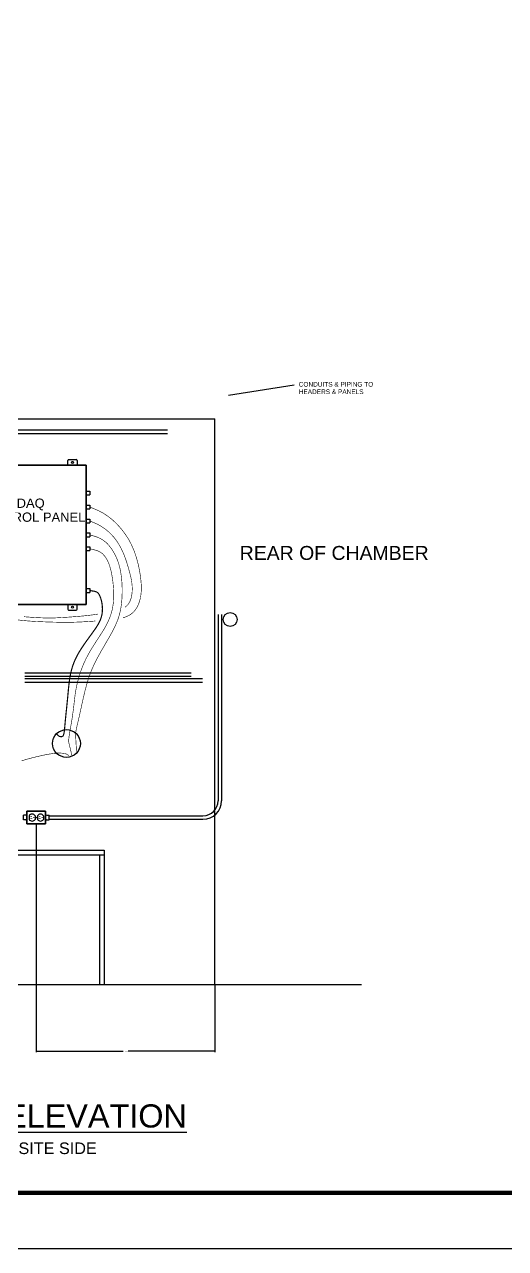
# Model space of a CAD drawing. Header units: inches. Extents: x -1574 to 492, y -294 to 234.
# Drawn here: x -710.5 to -606.8, y -293.8 to -29.8 of the extents above; entities that cross this region are included whole.
import ezdxf
from ezdxf.enums import TextEntityAlignment as Align

# ---------------------------------------------------------------- set-up
doc = ezdxf.new("R2010")
doc.units = ezdxf.units.IN
doc.header["$MEASUREMENT"] = 0
for name, color, linetype in [('CHAMBER EXTERIOR', 7, 'Continuous'), ('EXTERIOR DIMS', 7, 'Continuous'), ('EXTERIOR ELEC EQUIP', 190, 'Continuous'), ('EXTERIOR PLUMB EQUIP', 250, 'Continuous'), ('FORMAT', 7, 'Continuous')]:
    doc.layers.add(name, color=color, linetype=linetype)
doc.styles.get("Standard").update_dxf_attribs({"font": 'ARIAL.TTF'})
doc.dimstyles.get("Standard").update_dxf_attribs({"dimtxt": 0.18, "dimasz": 0.18, "dimexe": 0.18, "dimexo": 0.0625, "dimgap": 0.09, "dimtad": 0, "dimtih": 1, "dimtoh": 1, "dimdec": 4, "dimzin": 0, "dimdsep": 46, "dimtxsty": 'Standard', "dimcen": 0.09, "dimadec": 0, "dimazin": 0, "dimtfac": 1, "dimtdec": 4, "dimtofl": 0, "dimtmove": 0, "dimatfit": 3, "dimfxl": 0, "dimtolj": 1, "dimtzin": 0, "dimarcsym": 0})

# ---------------------------------------------------------------- blocks, each defined once
blk = doc.blocks.new('DAQ CP')
for p, q in [((2, 30), (2, 31.06)), ((2.19, 31.25), (3.81, 31.25)), ((4, 31.06), (4, 30)), ((20, 30), (20, 31.06)), ((20.19, 31.25), (21.81, 31.25)), ((22, 31.06), (22, 30)), ((24, 24.4), (24.74, 24.4)), ((24.74, 24.4), (24.74, 23.6)), ((24, 23.6), (24.74, 23.6)), ((24, 21.4), (24.74, 21.4)), ((24.74, 21.4), (24.74, 20.6)), ((24, 20.6), (24.74, 20.6)), ((24, 18.4), (24.74, 18.4)), ((24, 17.6), (24.74, 17.6)), ((24.74, 18.4), (24.74, 17.6)), ((24, 15.4), (24.74, 15.4)), ((24, 14.6), (24.74, 14.6)), ((24.74, 15.4), (24.74, 14.6)), ((0, 11.4), (-0.74, 11.4)), ((-0.74, 11.4), (-0.74, 10.6)), ((0, 10.6), (-0.74, 10.6)), ((24, 12.4), (24.74, 12.4)), ((24, 11.6), (24.74, 11.6)), ((24.74, 12.4), (24.74, 11.6)), ((0, 8.4), (-0.74, 8.4)), ((-0.74, 8.4), (-0.74, 7.6)), ((0, 7.6), (-0.74, 7.6)), ((24, 3.4), (24.74, 3.4)), ((24.74, 3.4), (24.74, 2.6)), ((2, 0), (2, -1.06)), ((4, -1.06), (4, 0)), ((20, 0), (20, -1.06)), ((22, -1.06), (22, 0)), ((24, 2.6), (24.74, 2.6)), ((2.19, -1.25), (3.81, -1.25)), ((20.19, -1.25), (21.81, -1.25))]:
    blk.add_line(p, q)
for points in [[(24, 30), (0, 30), (0, 0), (24, 0)], [(0, 30), (24, 30), (24, 0), (0, 0)]]:
    blk.add_lwpolyline(points, close=True)
for centre in [(3, 30.63), (21, 30.63), (3, -0.62), (21, -0.62)]:
    blk.add_circle(centre, 0.219)
for centre, start, end in [((2.19, 31.06), 90, 180), ((3.81, 31.06), 0, 90), ((20.19, 31.06), 90, 180), ((21.81, 31.06), 0, 90), ((2.19, -1.06), 180, 270), ((3.81, -1.06), 270, 0), ((20.19, -1.06), 180, 270), ((21.81, -1.06), 270, 0)]:
    blk.add_arc(centre, 0.19, start, end)
blk = doc.blocks.new('Fs1box')
at = {"linetype": 'Continuous'}
for p, q in [((0.25, 0.5), (0.78, 0.5)), ((0.78, -0.5), (0.78, 0.5)), ((0.25, -0.5), (0.78, -0.5))]:
    blk.add_line(p, q, dxfattribs=at)
blk.add_lwpolyline([(-4, -1.38), (-4, 1.38), (0, 1.38), (0, -1.38)], close=True, dxfattribs=at)
for centre, start, end in [((0.25, 0.75), 180, 270), ((0.25, -0.75), 90, 180)]:
    blk.add_arc(centre, 0.25, start, end, dxfattribs=at)
blk = doc.blocks.new('FORMAT-D')
at = {"layer": 'FORMAT'}
blk.add_lwpolyline([(0, 0), (34, 0), (34, 22), (0, 22)], close=True, dxfattribs=at)
at = {"layer": 'FORMAT', "const_width": 0.04}
blk.add_lwpolyline([(33.5, 0.5), (0.5, 0.5), (0.5, 21.5), (33.5, 21.5)], close=True, dxfattribs=at)
blk = doc.blocks.new('*D99')
at = {"layer": 'Defpoints', "color": 0, "transparency": 16777216}
for p in [(-707.97, -202.25), (-669.46, -236.9), (-669.46, -251.28)]:
    blk.add_point(p, dxfattribs=at)
at = {"layer": 'EXTERIOR DIMS', "color": 0, "lineweight": -2, "transparency": 16777216}
for p, q in [((-707.97, -202.32), (-707.97, -251.46)), ((-669.46, -236.96), (-669.46, -251.46)), ((-707.79, -251.28), (-689.25, -251.28)), ((-669.64, -251.28), (-688.18, -251.28))]:
    blk.add_line(p, q, dxfattribs=at)
at = {"layer": 'EXTERIOR DIMS', "color": 0, "transparency": 16777216}
for points in [[(-707.79, -251.25), (-707.79, -251.31), (-707.97, -251.28)], [(-669.64, -251.25), (-669.64, -251.31), (-669.46, -251.28)]]:
    blk.add_solid(points, dxfattribs=at)
at = {"layer": 'EXTERIOR DIMS', "color": 0, "transparency": 16777216, "insert": (-688.71, -251.28), "char_height": 0.18, "attachment_point": 5}
blk.add_mtext('\\A1;38.5140', dxfattribs=at)

msp = doc.modelspace()

# ---------------------------------------------------------------- linework, layer by layer
at = {"layer": 'CHAMBER EXTERIOR'}
for p, q in [((-797.45758, -114.90018), (-669.45758, -114.90018)), ((-669.45758, -236.90018), (-669.45758, -114.90018)), ((-802.76933, -236.90018), (-637.86302, -236.90018))]:
    msp.add_line(p, q, dxfattribs=at)
msp.add_circle((-701.45758, -184.90018), 3, dxfattribs=at)
at = {"layer": 'EXTERIOR DIMS'}
for p, q in [((-771.34953, -207.90018), (-693.34953, -207.90018)), ((-693.34953, -207.90018), (-693.34953, -236.90018)), ((-771.34953, -208.90018), (-693.34953, -208.90018)), ((-694.34953, -208.90018), (-694.34953, -236.90018))]:
    msp.add_line(p, q, dxfattribs=at)
at = {"layer": 'EXTERIOR ELEC EQUIP'}
for p, q in [((-724.78499, -117.28087), (-679.66753, -117.28087)), ((-724.78499, -118.03087), (-679.66753, -118.03087)), ((-668.76663, -157.0677), (-668.76663, -197.25332)), ((-668.01663, -157.0677), (-668.01663, -197.25332)), ((-709.51802, -200.50733), (-709.51802, -201.25774)), ((-708.21921, -200.50733), (-708.21921, -201.25774)), ((-707.71617, -200.50733), (-707.71617, -201.25774)), ((-706.41736, -200.50733), (-706.41736, -201.25774)), ((-705.1887, -200.50332), (-672.01663, -200.50332)), ((-705.1887, -201.25332), (-672.01663, -201.25332))]:
    msp.add_line(p, q, dxfattribs=at)
for points, const_width in [([(-696.44128, -133.897), (-695.3981, -134.31871), (-694.44091, -134.73633), (-693.56354, -135.20451), (-692.75984, -135.71541), (-692.02367, -136.26119), (-691.34887, -136.83402), (-690.7293, -137.42605), (-690.1588, -138.02944), (-689.63189, -138.63791), (-689.14578, -139.25138), (-688.69833, -139.87131), (-688.2874, -140.49918), (-687.91088, -141.13644), (-687.56662, -141.78458), (-687.25249, -142.44506), (-686.96637, -143.11935), (-686.70633, -143.80787), (-686.47128, -144.50682), (-686.26034, -145.21135), (-686.07262, -145.91661), (-685.90724, -146.61776), (-685.76333, -147.30995), (-685.64, -147.98833), (-685.53637, -148.64805), (-685.45182, -149.28519), (-685.38682, -149.89957), (-685.34211, -150.4919), (-685.31842, -151.06294), (-685.31648, -151.6134), (-685.33704, -152.14403), (-685.38082, -152.65557), (-685.44856, -153.14873), (-685.54075, -153.62391), (-685.65691, -154.07998), (-685.79629, -154.51548), (-685.95816, -154.92895), (-686.14178, -155.31891), (-686.34643, -155.6839), (-686.57136, -156.02244), (-686.81585, -156.33306), (-687.0801, -156.61492), (-687.36817, -156.8696), (-687.68505, -157.0993), (-688.03574, -157.30623), (-688.42524, -157.49259), (-688.85854, -157.66059), (-689.26129, -157.78743)], 0.125), ([(-696.44128, -151.897), (-695.93111, -151.9885), (-695.51877, -152.04523), (-695.19083, -152.12845), (-694.9339, -152.23697), (-694.73455, -152.36959), (-694.57939, -152.52509), (-694.455, -152.70227), (-694.34797, -152.89992), (-694.24732, -153.11692), (-694.15174, -153.35252), (-694.06233, -153.60602), (-693.98022, -153.87675), (-693.90651, -154.16403), (-693.84231, -154.46718), (-693.78874, -154.78552), (-693.74691, -155.11837), (-693.71822, -155.46492), (-693.70522, -155.82382), (-693.71076, -156.19359), (-693.73768, -156.57275), (-693.78882, -156.95981), (-693.86702, -157.35329), (-693.97513, -157.75172), (-694.11598, -158.1536), (-694.29144, -158.55797), (-694.49939, -158.96592), (-694.73676, -159.37906), (-695.00045, -159.79899), (-695.28737, -160.22732), (-695.59443, -160.66566), (-695.91854, -161.1156), (-696.25662, -161.57876), (-696.60535, -162.0561), (-696.9605, -162.54604), (-697.31763, -163.04636), (-697.67229, -163.55482), (-698.02003, -164.06921), (-698.3564, -164.58731), (-698.67695, -165.10689), (-698.97723, -165.62573), (-699.25369, -166.14232), (-699.5063, -166.65805), (-699.73592, -167.17502), (-699.94342, -167.69532), (-700.12967, -168.22105), (-700.29553, -168.75432), (-700.44186, -169.29722), (-700.56953, -169.85186), (-700.67972, -170.41995), (-700.77483, -171.00176), (-700.85758, -171.59715), (-700.9307, -172.206), (-700.99689, -172.82819), (-701.05889, -173.4636), (-701.1194, -174.11209), (-701.18114, -174.77356), (-701.24616, -175.44665), (-701.31378, -176.12518), (-701.38263, -176.80173), (-701.45136, -177.4689), (-701.5186, -178.11927), (-701.58301, -178.74543), (-701.64321, -179.33998), (-701.69785, -179.8955), (-701.74604, -180.406), (-701.7888, -180.87118), (-701.8276, -181.29214), (-701.86393, -181.67), (-701.89927, -182.00587), (-701.93511, -182.30086), (-701.97292, -182.55608), (-702.0142, -182.77264), (-702.06036, -182.95201), (-702.11265, -183.09704), (-702.17222, -183.21095), (-702.24026, -183.29695), (-702.31793, -183.35825), (-702.40642, -183.39806), (-702.5069, -183.41959), (-702.62054, -183.42606), (-702.74808, -183.41827), (-702.88853, -183.38752), (-703.04047, -183.32268), (-703.20249, -183.21264), (-703.37316, -183.04628), (-703.55105, -182.81249), (-703.57382, -182.77378)], 0.25), ([(-695.21986, -158.48687), (-696.78573, -158.59625), (-698.16784, -158.67548), (-699.40238, -158.72808), (-700.52554, -158.75754), (-701.57352, -158.76738), (-702.58251, -158.76109), (-703.58869, -158.74219), (-704.62825, -158.71417), (-705.7272, -158.67943), (-706.87075, -158.63585), (-708.03394, -158.58022), (-709.1918, -158.5093), (-710.31936, -158.41989), (-711.39165, -158.30874), (-712.38371, -158.17263), (-713.27056, -158.00835)], 0.125), ([(-701.01259, -187.66345), (-701.04809, -187.51204), (-701.1329, -187.38543), (-701.25974, -187.28107), (-701.4213, -187.1964), (-701.61031, -187.12886), (-701.81946, -187.0759), (-702.04147, -187.03495), (-702.26904, -187.00346), (-702.49713, -186.97947), (-702.7296, -186.96338), (-702.97257, -186.95622), (-703.23216, -186.95897), (-703.51449, -186.97266), (-703.82567, -186.99828), (-704.17182, -187.03685), (-704.55905, -187.08936), (-704.9918, -187.15664), (-705.46787, -187.23873), (-705.98337, -187.33549), (-706.5344, -187.44678), (-707.11709, -187.57244), (-707.72756, -187.71235), (-708.36191, -187.86634), (-709.01626, -188.03429), (-709.688, -188.21609), (-710.37959, -188.41184), (-711.09479, -188.62168)], 0.125), ([(-708.88816, -200.61842), (-709.21696, -200.61842)], 0.12), ([(-707.08631, -200.61842), (-707.41511, -200.61842)], 0.12), ([(-708.85414, -201.10547), (-709.26231, -201.10547)], 0.12), ([(-707.05229, -201.10547), (-707.46046, -201.10547)], 0.12)]:
    msp.add_lwpolyline(points, dxfattribs=dict(at, const_width=const_width))
at = {"layer": 'EXTERIOR ELEC EQUIP', "color": 60, "const_width": 0.125}
for points in [[(-688.82744, -155.49638), (-688.54015, -155.27742), (-688.24385, -154.98094), (-687.99193, -154.63996), (-687.78338, -154.25957), (-687.61519, -153.84673), (-687.48433, -153.40839), (-687.38781, -152.95151), (-687.3226, -152.48303), (-687.28568, -152.00992), (-687.27405, -151.53913), (-687.28522, -151.07502), (-687.31889, -150.61161), (-687.37529, -150.14031), (-687.45465, -149.65256), (-687.5572, -149.13977), (-687.68318, -148.59338), (-687.83282, -148.00479), (-688.00635, -147.36544), (-688.20469, -146.67026), (-688.43156, -145.92826), (-688.69137, -145.15195), (-688.98852, -144.35385), (-689.32741, -143.54648), (-689.71247, -142.74235), (-690.14808, -141.95399), (-690.63866, -141.19391), (-691.18739, -140.47331), (-691.79252, -139.79812), (-692.45109, -139.17298), (-693.1601, -138.60249), (-693.9166, -138.09127), (-694.71762, -137.64396), (-695.56016, -137.26516), (-696.44128, -136.897)], [(-710.63074, -157.55354), (-710.07567, -157.59925), (-709.49496, -157.64306), (-708.89619, -157.68423), (-708.28841, -157.72202), (-707.68069, -157.75567), (-707.08209, -157.7844), (-706.50168, -157.80747), (-705.9485, -157.82411), (-705.43162, -157.83356), (-704.95828, -157.83543), (-704.52843, -157.83075), (-704.1402, -157.82092), (-703.7917, -157.80733), (-703.48106, -157.79138), (-703.20642, -157.77447), (-702.96589, -157.75799), (-702.75761, -157.74334), (-702.57952, -157.73162), (-702.42892, -157.72271), (-702.30292, -157.7162), (-702.19865, -157.71168), (-702.11321, -157.70875), (-702.04374, -157.70698), (-701.98735, -157.70596), (-701.94115, -157.70529), (-701.9026, -157.70462), (-701.87043, -157.70389), (-701.84371, -157.70311), (-701.8215, -157.70228), (-701.80289, -157.70141), (-701.78692, -157.70051), (-701.77268, -157.69959), (-701.75922, -157.69864), (-701.74577, -157.69769), (-701.7322, -157.69672), (-701.71852, -157.69575), (-701.70476, -157.69477), (-701.69092, -157.69379), (-701.67704, -157.6928), (-701.66312, -157.69181), (-701.64919, -157.69082), (-701.63527, -157.68983), (-701.62135, -157.68883), (-701.60744, -157.68784), (-701.59354, -157.68685), (-701.57965, -157.68586), (-701.56576, -157.68487), (-701.55189, -157.68388), (-701.53802, -157.68289), (-701.52415, -157.6819), (-701.5103, -157.6809), (-701.49645, -157.67991), (-701.48261, -157.67892), (-701.46878, -157.67793), (-701.45495, -157.67694), (-701.44114, -157.67595), (-701.42733, -157.67496), (-701.41353, -157.67397), (-701.39973, -157.67298), (-701.38595, -157.67199), (-701.37217, -157.671), (-701.3584, -157.67001), (-701.34464, -157.66902), (-701.33089, -157.66803), (-701.31714, -157.66705), (-701.3034, -157.66606), (-701.28967, -157.66507), (-701.27595, -157.66408), (-701.26224, -157.66309), (-701.24853, -157.6621), (-701.23484, -157.66111), (-701.22115, -157.66012), (-701.20747, -157.65914), (-701.19379, -157.65815), (-701.18013, -157.65716), (-701.16647, -157.65617), (-701.15282, -157.65518), (-701.13918, -157.65419), (-701.12555, -157.65321), (-701.11192, -157.65222), (-701.09831, -157.65123), (-701.0847, -157.65024), (-701.0711, -157.64926), (-701.05751, -157.64827), (-701.04393, -157.64728), (-701.03035, -157.64629), (-701.01679, -157.6453), (-701.00323, -157.64432), (-700.98968, -157.64333), (-700.97614, -157.64234), (-700.96261, -157.64136), (-700.94909, -157.64037), (-700.93557, -157.63938), (-700.92206, -157.63839), (-700.90857, -157.63741), (-700.89508, -157.63642), (-700.8816, -157.63543), (-700.86812, -157.63445), (-700.85466, -157.63346), (-700.8412, -157.63247), (-700.82776, -157.63149), (-700.81432, -157.6305), (-700.80089, -157.62951), (-700.78747, -157.62853), (-700.77406, -157.62754), (-700.76066, -157.62655), (-700.74726, -157.62557), (-700.73388, -157.62458), (-700.7205, -157.62359), (-700.70713, -157.62261), (-700.69377, -157.62162), (-700.68042, -157.62063), (-700.66708, -157.61965), (-700.65375, -157.61866), (-700.64043, -157.61767), (-700.62711, -157.61669), (-700.61381, -157.6157), (-700.60051, -157.61472), (-700.58722, -157.61373), (-700.57394, -157.61274), (-700.56067, -157.61176), (-700.54741, -157.61077), (-700.53416, -157.60978), (-700.52092, -157.6088), (-700.50769, -157.60781), (-700.49446, -157.60682), (-700.48125, -157.60584), (-700.46804, -157.60485), (-700.45485, -157.60386), (-700.44166, -157.60288), (-700.42848, -157.60189), (-700.41531, -157.60091), (-700.40215, -157.59992), (-700.389, -157.59893), (-700.37586, -157.59795), (-700.36273, -157.59696), (-700.34961, -157.59597), (-700.3365, -157.59499), (-700.32339, -157.594), (-700.3103, -157.59301), (-700.29722, -157.59203), (-700.28414, -157.59104), (-700.27108, -157.59005), (-700.25802, -157.58907), (-700.24497, -157.58808), (-700.23194, -157.58709), (-700.21891, -157.5861), (-700.20589, -157.58512), (-700.19288, -157.58413), (-700.17988, -157.58314), (-700.16689, -157.58216), (-700.15391, -157.58117), (-700.14094, -157.58018), (-700.12798, -157.57919), (-700.11503, -157.57821), (-700.10209, -157.57722), (-700.08916, -157.57623), (-700.07624, -157.57524), (-700.06333, -157.57426), (-700.05043, -157.57327), (-700.03754, -157.57228), (-700.02465, -157.57129), (-700.01178, -157.57031), (-699.99892, -157.56932), (-699.98607, -157.56833), (-699.97323, -157.56734), (-699.96039, -157.56635), (-699.94757, -157.56537), (-699.93476, -157.56438), (-699.92196, -157.56339), (-699.90916, -157.5624), (-699.89638, -157.56141), (-699.88361, -157.56042), (-699.87085, -157.55943), (-699.85809, -157.55844), (-699.84535, -157.55746), (-699.83262, -157.55647), (-699.8199, -157.55548), (-699.80719, -157.55449), (-699.79448, -157.5535), (-699.78179, -157.55251), (-699.76911, -157.55152), (-699.75644, -157.55053), (-699.74378, -157.54954), (-699.73113, -157.54855), (-699.71849, -157.54756), (-699.70586, -157.54657), (-699.69324, -157.54558), (-699.68063, -157.54459), (-699.66803, -157.5436), (-699.65545, -157.54261), (-699.64287, -157.54162), (-699.6303, -157.54063), (-699.61774, -157.53964), (-699.6052, -157.53864), (-699.59266, -157.53765), (-699.58014, -157.53666), (-699.56762, -157.53567), (-699.55512, -157.53468), (-699.54262, -157.53369), (-699.53014, -157.53269), (-699.51767, -157.5317), (-699.50521, -157.53071), (-699.49275, -157.52972), (-699.48031, -157.52872), (-699.46788, -157.52773), (-699.45547, -157.52674), (-699.44306, -157.52575), (-699.43066, -157.52475), (-699.41827, -157.52376), (-699.4059, -157.52277), (-699.39353, -157.52177), (-699.38118, -157.52078), (-699.36883, -157.51978), (-699.3565, -157.51879), (-699.34418, -157.5178), (-699.33187, -157.5168), (-699.31957, -157.51581), (-699.30728, -157.51481), (-699.295, -157.51382), (-699.28273, -157.51282), (-699.27048, -157.51183), (-699.25823, -157.51083), (-699.246, -157.50984), (-699.23378, -157.50884), (-699.22156, -157.50784), (-699.20936, -157.50685), (-699.19717, -157.50585), (-699.185, -157.50485), (-699.17283, -157.50386), (-699.16067, -157.50286), (-699.14853, -157.50186), (-699.13639, -157.50087), (-699.12427, -157.49987), (-699.11216, -157.49887), (-699.10006, -157.49787), (-699.08797, -157.49687), (-699.0759, -157.49588), (-699.06383, -157.49488), (-699.05177, -157.49388), (-699.03973, -157.49288), (-699.0277, -157.49188), (-699.01568, -157.49088), (-699.00367, -157.48988), (-698.99167, -157.48888), (-698.97969, -157.48788), (-698.96771, -157.48688), (-698.95575, -157.48588), (-698.9438, -157.48488), (-698.93186, -157.48388), (-698.91993, -157.48288), (-698.90801, -157.48188), (-698.89611, -157.48087), (-698.88421, -157.47987), (-698.87233, -157.47887), (-698.86046, -157.47787), (-698.8486, -157.47687), (-698.83676, -157.47586), (-698.82492, -157.47486), (-698.8131, -157.47386), (-698.80129, -157.47285), (-698.78949, -157.47185), (-698.7777, -157.47084), (-698.76592, -157.46984), (-698.75416, -157.46884), (-698.74241, -157.46783), (-698.73067, -157.46683), (-698.71894, -157.46582), (-698.70722, -157.46481), (-698.69552, -157.46381), (-698.68382, -157.4628), (-698.67214, -157.4618), (-698.66047, -157.46079), (-698.64882, -157.45978), (-698.63717, -157.45878), (-698.62554, -157.45777), (-698.61392, -157.45676), (-698.60231, -157.45575), (-698.59071, -157.45474), (-698.57913, -157.45374), (-698.56756, -157.45273), (-698.556, -157.45172), (-698.54445, -157.45071), (-698.53291, -157.4497), (-698.52139, -157.44869), (-698.50988, -157.44768), (-698.49838, -157.44667), (-698.48689, -157.44566), (-698.47542, -157.44465), (-698.46396, -157.44363), (-698.45251, -157.44262), (-698.44107, -157.44161), (-698.42964, -157.4406), (-698.41823, -157.43958), (-698.40683, -157.43857), (-698.39545, -157.43756), (-698.38407, -157.43654), (-698.37271, -157.43553), (-698.36136, -157.43452), (-698.35002, -157.4335), (-698.33869, -157.43249), (-698.32738, -157.43147), (-698.31608, -157.43046), (-698.3048, -157.42944), (-698.29352, -157.42842), (-698.28226, -157.42741), (-698.27101, -157.42639), (-698.25977, -157.42537), (-698.24855, -157.42436), (-698.23734, -157.42334), (-698.22614, -157.42232), (-698.21495, -157.4213), (-698.20378, -157.42028), (-698.19262, -157.41926), (-698.18147, -157.41824), (-698.17034, -157.41722), (-698.15922, -157.4162), (-698.14811, -157.41518), (-698.13701, -157.41416), (-698.12593, -157.41314), (-698.11486, -157.41212), (-698.1038, -157.4111), (-698.09276, -157.41008), (-698.08173, -157.40905), (-698.07071, -157.40803), (-698.0597, -157.40701), (-698.04871, -157.40598), (-698.03773, -157.40496), (-698.02676, -157.40394), (-698.01581, -157.40291), (-698.00487, -157.40189), (-697.99394, -157.40086), (-697.98303, -157.39983), (-697.97212, -157.39881), (-697.96124, -157.39778), (-697.95036, -157.39675), (-697.9395, -157.39573), (-697.92865, -157.3947), (-697.91781, -157.39367), (-697.90699, -157.39264), (-697.89618, -157.39162), (-697.88538, -157.39059), (-697.8746, -157.38956), (-697.86383, -157.38853), (-697.85307, -157.3875), (-697.84233, -157.38647), (-697.8316, -157.38544), (-697.82088, -157.3844), (-697.81018, -157.38337), (-697.79949, -157.38234), (-697.78881, -157.38131), (-697.77815, -157.38028), (-697.7675, -157.37924), (-697.75686, -157.37821), (-697.74624, -157.37718), (-697.73563, -157.37614), (-697.72503, -157.37511), (-697.71444, -157.37407), (-697.70387, -157.37304), (-697.69332, -157.372), (-697.68277, -157.37096), (-697.67224, -157.36993), (-697.66173, -157.36889), (-697.65122, -157.36785), (-697.64073, -157.36682), (-697.63026, -157.36578), (-697.61979, -157.36474), (-697.60934, -157.3637), (-697.59891, -157.36266), (-697.58849, -157.36162), (-697.57808, -157.36058), (-697.56768, -157.35954), (-697.5573, -157.3585), (-697.54693, -157.35746), (-697.53658, -157.35642), (-697.52624, -157.35538), (-697.51591, -157.35433), (-697.5056, -157.35329), (-697.4953, -157.35225), (-697.48501, -157.35121), (-697.47474, -157.35016), (-697.46448, -157.34912), (-697.45424, -157.34807), (-697.444, -157.34703), (-697.43379, -157.34598), (-697.42358, -157.34494), (-697.41339, -157.34389), (-697.40321, -157.34284), (-697.39305, -157.3418), (-697.3829, -157.34075), (-697.37276, -157.3397), (-697.36264, -157.33865), (-697.35253, -157.33761), (-697.34243, -157.33656), (-697.33235, -157.33551), (-697.32228, -157.33446), (-697.31222, -157.33341), (-697.30218, -157.33236), (-697.29215, -157.33131), (-697.28213, -157.33026), (-697.27213, -157.32921), (-697.26214, -157.32816), (-697.25217, -157.3271), (-697.24221, -157.32605), (-697.23226, -157.325), (-697.22232, -157.32395), (-697.2124, -157.32289), (-697.20249, -157.32184), (-697.19259, -157.32079), (-697.18271, -157.31973), (-697.17284, -157.31868), (-697.16299, -157.31762), (-697.15314, -157.31657), (-697.14332, -157.31551), (-697.1335, -157.31446), (-697.1237, -157.3134), (-697.11391, -157.31235), (-697.10413, -157.31129), (-697.09437, -157.31023), (-697.08462, -157.30918), (-697.07488, -157.30812), (-697.06516, -157.30706), (-697.05545, -157.306), (-697.04575, -157.30495), (-697.03607, -157.30389), (-697.0264, -157.30283), (-697.01674, -157.30177), (-697.0071, -157.30071), (-696.99746, -157.29965), (-696.98785, -157.29859), (-696.97824, -157.29753), (-696.96865, -157.29647), (-696.95907, -157.29541), (-696.9495, -157.29435), (-696.93995, -157.29329), (-696.93041, -157.29223), (-696.92088, -157.29117), (-696.91137, -157.29011), (-696.90187, -157.28904), (-696.89238, -157.28798), (-696.88291, -157.28692), (-696.87344, -157.28586), (-696.864, -157.28479), (-696.85456, -157.28373), (-696.84514, -157.28267), (-696.83573, -157.28161), (-696.82633, -157.28054), (-696.81694, -157.27948), (-696.80757, -157.27841), (-696.79821, -157.27735), (-696.78887, -157.27629), (-696.77953, -157.27522), (-696.77021, -157.27416), (-696.76091, -157.27309), (-696.75161, -157.27203), (-696.74233, -157.27096), (-696.73306, -157.2699), (-696.7238, -157.26883), (-696.71456, -157.26776), (-696.70533, -157.2667), (-696.69611, -157.26563), (-696.6869, -157.26457), (-696.67771, -157.2635), (-696.66853, -157.26243), (-696.65936, -157.26137), (-696.6502, -157.2603), (-696.64106, -157.25923), (-696.63193, -157.25816), (-696.62281, -157.2571), (-696.61371, -157.25603), (-696.60461, -157.25496), (-696.59553, -157.25389), (-696.58646, -157.25283), (-696.57741, -157.25176), (-696.56836, -157.25069), (-696.55933, -157.24962), (-696.55031, -157.24855), (-696.54131, -157.24749), (-696.53231, -157.24642), (-696.52333, -157.24535), (-696.51436, -157.24428), (-696.5054, -157.24321), (-696.49646, -157.24214), (-696.48753, -157.24107), (-696.47861, -157.24001), (-696.4697, -157.23894), (-696.4608, -157.23787), (-696.45192, -157.2368), (-696.44305, -157.23573), (-696.43419, -157.23466), (-696.42534, -157.23359), (-696.41651, -157.23252), (-696.40768, -157.23145), (-696.39887, -157.23038), (-696.39007, -157.22931), (-696.38129, -157.22824), (-696.37251, -157.22717), (-696.36375, -157.22611), (-696.355, -157.22504), (-696.34626, -157.22397), (-696.33753, -157.2229), (-696.32882, -157.22183), (-696.32012, -157.22076), (-696.31142, -157.21969), (-696.30275, -157.21862), (-696.29408, -157.21755), (-696.28542, -157.21648), (-696.27678, -157.21541), (-696.26815, -157.21434), (-696.25953, -157.21327), (-696.25092, -157.2122), (-696.24233, -157.21113), (-696.23374, -157.21006), (-696.22517, -157.20899), (-696.21661, -157.20792), (-696.20806, -157.20685), (-696.19952, -157.20578), (-696.191, -157.20471), (-696.18248, -157.20364), (-696.17398, -157.20258), (-696.16549, -157.20151), (-696.15701, -157.20044), (-696.14854, -157.19937), (-696.14009, -157.1983), (-696.13164, -157.19723), (-696.12321, -157.19616), (-696.11479, -157.19509), (-696.10638, -157.19402), (-696.09798, -157.19295), (-696.08959, -157.19189), (-696.08122, -157.19082), (-696.07285, -157.18975), (-696.0645, -157.18868), (-696.05616, -157.18761), (-696.04783, -157.18654), (-696.03951, -157.18548), (-696.03121, -157.18441), (-696.02291, -157.18334), (-696.01463, -157.18227), (-696.00635, -157.18121), (-695.99809, -157.18014), (-695.98984, -157.17907), (-695.9816, -157.178), (-695.97338, -157.17694), (-695.96516, -157.17587), (-695.95695, -157.1748), (-695.94876, -157.17374), (-695.94058, -157.17267), (-695.93241, -157.1716), (-695.92424, -157.17054), (-695.9161, -157.16947), (-695.90796, -157.16841), (-695.89983, -157.16734), (-695.89171, -157.16628), (-695.88361, -157.16521), (-695.87552, -157.16414), (-695.86743, -157.16308), (-695.85936, -157.16201), (-695.8513, -157.16095), (-695.84325, -157.15989), (-695.83521, -157.15882), (-695.82718, -157.15776), (-695.81917, -157.15669), (-695.81116, -157.15563), (-695.80316, -157.15457), (-695.79518, -157.1535), (-695.7872, -157.15244), (-695.77924, -157.15138), (-695.77128, -157.15031), (-695.76333, -157.14925), (-695.7554, -157.14819), (-695.74747, -157.14712), (-695.73955, -157.14606), (-695.73163, -157.145), (-695.72372, -157.14393), (-695.71582, -157.14287), (-695.70792, -157.1418), (-695.70002, -157.14074), (-695.69213, -157.13967), (-695.68424, -157.1386), (-695.67635, -157.13753), (-695.66847, -157.13646), (-695.66058, -157.13539), (-695.65269, -157.13432), (-695.6448, -157.13324), (-695.6369, -157.13217), (-695.629, -157.13109), (-695.6211, -157.13001), (-695.61319, -157.12892), (-695.60527, -157.12784), (-695.59735, -157.12675), (-695.58942, -157.12566), (-695.58147, -157.12457), (-695.57352, -157.12348), (-695.56556, -157.12238), (-695.55759, -157.12128), (-695.5496, -157.12017), (-695.5416, -157.11907), (-695.53359, -157.11796), (-695.52556, -157.11684), (-695.51751, -157.11573), (-695.50945, -157.11461), (-695.50137, -157.11348), (-695.49327, -157.11235), (-695.48515, -157.11122), (-695.47701, -157.11008), (-695.46885, -157.10894), (-695.46067, -157.1078), (-695.45246, -157.10665), (-695.44423, -157.10549), (-695.43598, -157.10434), (-695.4277, -157.10317), (-695.41939, -157.102), (-695.41106, -157.10083), (-695.40269, -157.09965), (-695.3943, -157.09846), (-695.38588, -157.09727), (-695.37743, -157.09608), (-695.36894, -157.09488), (-695.36043, -157.09367), (-695.35188, -157.09246), (-695.34329, -157.09124), (-695.33467, -157.09001), (-695.32602, -157.08878), (-695.31732, -157.08754), (-695.30859, -157.08629), (-695.29982, -157.08504), (-695.29102, -157.08378), (-695.28217, -157.08252), (-695.27329, -157.08125), (-695.26436, -157.07997), (-695.2554, -157.07868), (-695.24639, -157.07739), (-695.23734, -157.07609), (-695.22826, -157.07478), (-695.21914, -157.07347), (-695.20998, -157.07215), (-695.20079, -157.07082), (-695.19156, -157.06949), (-695.18231, -157.06816), (-695.17302, -157.06682), (-695.16371, -157.06547), (-695.15438, -157.06412), (-695.14502, -157.06276), (-695.13564, -157.0614), (-695.12624, -157.06004), (-695.11682, -157.05867), (-695.10739, -157.0573), (-695.09795, -157.05593), (-695.0885, -157.05455), (-695.07904, -157.05317), (-695.06957, -157.05179), (-695.0601, -157.05041), (-695.05063, -157.04903), (-695.04117, -157.04764), (-695.0317, -157.04626), (-695.02224, -157.04487), (-695.01279, -157.04349), (-695.00334, -157.0421), (-694.99391, -157.04072), (-694.98449, -157.03934), (-694.97509, -157.03795), (-694.96571, -157.03657), (-694.95634, -157.03519), (-694.947, -157.03382), (-694.93769, -157.03244), (-694.9284, -157.03107), (-694.91914, -157.0297), (-694.90991, -157.02834), (-694.90072, -157.02698), (-694.89156, -157.02562), (-694.88244, -157.02427), (-694.87336, -157.02292), (-694.86431, -157.02158), (-694.85524, -157.02023), (-694.84609, -157.01886), (-694.83678, -157.01748), (-694.82727, -157.01606), (-694.81748, -157.01459), (-694.80735, -157.01308), (-694.79681, -157.0115), (-694.78578, -157.00984), (-694.774, -157.00808), (-694.7612, -157.00615), (-694.74709, -157.00402), (-694.73141, -157.00165), (-694.71387, -156.999), (-694.69419, -156.99601), (-694.6721, -156.99265)]]:
    msp.add_lwpolyline(points, dxfattribs=at)
at = {"layer": 'EXTERIOR ELEC EQUIP', "color": 1, "const_width": 0.125}
msp.add_lwpolyline([(-696.44128, -139.897), (-695.52189, -140.15921), (-694.71662, -140.42978), (-694.01334, -140.7637), (-693.39995, -141.15345), (-692.86434, -141.59149), (-692.39439, -142.07033), (-691.97799, -142.58242), (-691.60303, -143.12025), (-691.25944, -143.67824), (-690.94527, -144.2585), (-690.66063, -144.86511), (-690.40561, -145.50211), (-690.18032, -146.17358), (-689.98485, -146.88356), (-689.8193, -147.63613), (-689.68377, -148.43534), (-689.57838, -149.28236), (-689.50331, -150.16681), (-689.45876, -151.07542), (-689.44492, -151.99493), (-689.462, -152.91205), (-689.51018, -153.81354), (-689.58968, -154.6861), (-689.70068, -155.51649), (-689.84342, -156.29548), (-690.01827, -157.0301), (-690.22561, -157.73146), (-690.46585, -158.41063), (-690.73938, -159.07872), (-691.0466, -159.7468), (-691.3879, -160.42597), (-691.76368, -161.12733), (-692.17272, -161.85888), (-692.60732, -162.61639), (-693.05817, -163.3925), (-693.51595, -164.17991), (-693.97136, -164.97128), (-694.41508, -165.75928), (-694.83779, -166.53659), (-695.23019, -167.29587), (-695.58519, -168.03198), (-695.90473, -168.74849), (-696.19295, -169.45113), (-696.45403, -170.14565), (-696.69212, -170.8378), (-696.91139, -171.53331), (-697.11599, -172.23793), (-697.31009, -172.95741), (-697.49712, -173.69497), (-697.67761, -174.44383), (-697.85137, -175.19466), (-698.01819, -175.93817), (-698.17787, -176.66504), (-698.33023, -177.36596), (-698.47505, -178.03164), (-698.61215, -178.65275), (-698.74125, -179.2221), (-698.86183, -179.74096), (-698.9733, -180.21267), (-699.07505, -180.64062), (-699.1665, -181.02817), (-699.24706, -181.37868), (-699.31612, -181.69553), (-699.37309, -181.98207), (-699.41767, -182.24145), (-699.45077, -182.47587), (-699.47355, -182.68732), (-699.48723, -182.87778), (-699.49297, -183.04922), (-699.27781, -186.90834), (-699.2759, -186.94899)], dxfattribs=at)
at = {"layer": 'EXTERIOR ELEC EQUIP', "color": 40, "const_width": 0.125}
msp.add_lwpolyline([(-696.44128, -142.897), (-696.1922, -142.95388), (-695.97765, -143.00323), (-695.79357, -143.04604), (-695.63592, -143.08333), (-695.50066, -143.1161), (-695.38376, -143.14534), (-695.28116, -143.17206), (-695.18882, -143.19727), (-695.10327, -143.22182), (-695.02333, -143.246), (-694.94837, -143.26992), (-694.87779, -143.29373), (-694.81096, -143.31756), (-694.74727, -143.34154), (-694.68611, -143.36579), (-694.62684, -143.39046), (-694.56897, -143.41564), (-694.51235, -143.44136), (-694.45698, -143.46761), (-694.40281, -143.49437), (-694.34983, -143.52165), (-694.29801, -143.54943), (-694.24733, -143.57771), (-694.19775, -143.60647), (-694.14926, -143.63571), (-694.10182, -143.66542), (-694.05542, -143.69559), (-694.01002, -143.72622), (-693.9656, -143.7573), (-693.92213, -143.78881), (-693.87959, -143.82076), (-693.83796, -143.85312), (-693.7972, -143.88591), (-693.75729, -143.9191), (-693.71821, -143.95268), (-693.67993, -143.98666), (-693.64242, -144.02102), (-693.60566, -144.05576), (-693.56963, -144.09086), (-693.53429, -144.12632), (-693.49962, -144.16213), (-693.46559, -144.19829), (-693.43219, -144.23477), (-693.39938, -144.27159), (-693.36714, -144.30872), (-693.33544, -144.34617), (-693.30426, -144.38391), (-693.27357, -144.42195), (-693.24334, -144.46028), (-693.21356, -144.49889), (-693.1842, -144.53778), (-693.15524, -144.57693), (-693.12666, -144.61636), (-693.09843, -144.65604), (-693.07054, -144.69598), (-693.04296, -144.73618), (-693.01567, -144.77662), (-692.98867, -144.81732), (-692.96195, -144.85828), (-692.9355, -144.89951), (-692.90932, -144.94101), (-692.8834, -144.9828), (-692.85773, -145.02487), (-692.83231, -145.06725), (-692.80714, -145.10993), (-692.78221, -145.15293), (-692.75751, -145.19626), (-692.73305, -145.23992), (-692.70882, -145.28393), (-692.68483, -145.3283), (-692.66106, -145.37303), (-692.63753, -145.41815), (-692.61421, -145.46365), (-692.59113, -145.50955), (-692.56826, -145.55586), (-692.54561, -145.6026), (-692.52318, -145.64976), (-692.50096, -145.69736), (-692.47896, -145.74542), (-692.45717, -145.79394), (-692.43558, -145.84293), (-692.4142, -145.8924), (-692.39303, -145.94236), (-692.37206, -145.99283), (-692.35129, -146.04382), (-692.33071, -146.09532), (-692.31034, -146.14737), (-692.29015, -146.19995), (-692.27016, -146.2531), (-692.25036, -146.30681), (-692.23074, -146.36109), (-692.21131, -146.41597), (-692.19206, -146.47144), (-692.173, -146.52751), (-692.15411, -146.58421), (-692.1354, -146.64154), (-692.11686, -146.6995), (-692.09849, -146.75811), (-692.0803, -146.81739), (-692.06227, -146.87733), (-692.04441, -146.93796), (-692.02672, -146.99927), (-692.00918, -147.06129), (-691.99181, -147.12402), (-691.97459, -147.18747), (-691.95753, -147.25165), (-691.94062, -147.31658), (-691.92386, -147.38226), (-691.90725, -147.44871), (-691.89079, -147.51593), (-691.87448, -147.58393), (-691.8583, -147.65273), (-691.84227, -147.72233), (-691.82637, -147.79275), (-691.81062, -147.86398), (-691.795, -147.93603), (-691.77953, -148.00891), (-691.76418, -148.08262), (-691.74898, -148.15716), (-691.73391, -148.23255), (-691.71897, -148.30878), (-691.70418, -148.38583), (-691.68953, -148.4637), (-691.67503, -148.54237), (-691.66068, -148.62181), (-691.64649, -148.70202), (-691.63246, -148.78298), (-691.6186, -148.86466), (-691.60492, -148.94706), (-691.59141, -149.03014), (-691.57809, -149.1139), (-691.56496, -149.1983), (-691.55203, -149.28333), (-691.53931, -149.36896), (-691.52679, -149.45518), (-691.51449, -149.54195), (-691.50241, -149.62926), (-691.49056, -149.71708), (-691.47894, -149.8054), (-691.46757, -149.89419), (-691.45644, -149.98343), (-691.44557, -150.07309), (-691.43495, -150.16316), (-691.4246, -150.25362), (-691.41453, -150.34443), (-691.40473, -150.43559), (-691.39521, -150.52706), (-691.38599, -150.61883), (-691.37706, -150.71086), (-691.36844, -150.80316), (-691.36012, -150.89568), (-691.35212, -150.9884), (-691.34444, -151.08132), (-691.33709, -151.17439), (-691.33007, -151.26761), (-691.32339, -151.36094), (-691.31705, -151.45438), (-691.31107, -151.54789), (-691.30545, -151.64145), (-691.30019, -151.73504), (-691.2953, -151.82865), (-691.29079, -151.92223), (-691.28667, -152.01579), (-691.28293, -152.10929), (-691.27958, -152.20271), (-691.27664, -152.29603), (-691.27411, -152.38922), (-691.27199, -152.48227), (-691.27029, -152.57516), (-691.26901, -152.66786), (-691.26817, -152.76034), (-691.26777, -152.85259), (-691.26781, -152.94459), (-691.26831, -153.03631), (-691.26926, -153.12774), (-691.27067, -153.21884), (-691.27255, -153.3096), (-691.27491, -153.4), (-691.27775, -153.49002), (-691.28106, -153.57964), (-691.28487, -153.66886), (-691.28916, -153.75764), (-691.29396, -153.84597), (-691.29925, -153.93384), (-691.30504, -154.02122), (-691.31134, -154.10812), (-691.31814, -154.19454), (-691.32543, -154.28047), (-691.33321, -154.36591), (-691.34149, -154.45087), (-691.35025, -154.53534), (-691.3595, -154.61932), (-691.36923, -154.70282), (-691.37943, -154.78583), (-691.39011, -154.86836), (-691.40126, -154.95042), (-691.41287, -155.032), (-691.42494, -155.11312), (-691.43746, -155.19377), (-691.45044, -155.27396), (-691.46385, -155.35369), (-691.47771, -155.43297), (-691.492, -155.5118), (-691.50673, -155.59018), (-691.52188, -155.66813), (-691.53745, -155.74563), (-691.55344, -155.82271), (-691.56984, -155.89935), (-691.58665, -155.97557), (-691.60386, -156.05136), (-691.62147, -156.12674), (-691.63948, -156.2017), (-691.65787, -156.27625), (-691.67665, -156.35039), (-691.69581, -156.42414), (-691.71534, -156.49748), (-691.73524, -156.57042), (-691.75551, -156.64298), (-691.77614, -156.71515), (-691.79713, -156.78693), (-691.81847, -156.85834), (-691.84016, -156.92937), (-691.86219, -157.00003), (-691.88456, -157.07032), (-691.90726, -157.14024), (-691.9303, -157.20981), (-691.95365, -157.27901), (-691.97733, -157.34787), (-692.00132, -157.41638), (-692.02562, -157.48454), (-692.05023, -157.55236), (-692.07513, -157.61984), (-692.10034, -157.68699), (-692.12583, -157.75381), (-692.15162, -157.8203), (-692.17768, -157.88648), (-692.20403, -157.95233), (-692.23065, -158.01787), (-692.25753, -158.0831), (-692.28468, -158.14803), (-692.31209, -158.21265), (-692.33976, -158.27697), (-692.36768, -158.341), (-692.39584, -158.40474), (-692.42424, -158.4682), (-692.45289, -158.53137), (-692.48177, -158.59427), (-692.51087, -158.65689), (-692.54021, -158.71925), (-692.56976, -158.78135), (-692.59954, -158.84319), (-692.62953, -158.90479), (-692.65974, -158.96614), (-692.69016, -159.02726), (-692.72079, -159.08815), (-692.75163, -159.14881), (-692.78267, -159.20926), (-692.81391, -159.26951), (-692.84535, -159.32954), (-692.87698, -159.38939), (-692.90882, -159.44904), (-692.94084, -159.50852), (-692.97306, -159.56782), (-693.00546, -159.62695), (-693.03805, -159.68592), (-693.07082, -159.74474), (-693.10377, -159.80341), (-693.1369, -159.86194), (-693.1702, -159.92034), (-693.20368, -159.97861), (-693.23733, -160.03677), (-693.27115, -160.09481), (-693.30514, -160.15275), (-693.33929, -160.21058), (-693.3736, -160.26833), (-693.40808, -160.326), (-693.44271, -160.38358), (-693.47749, -160.4411), (-693.51243, -160.49855), (-693.54752, -160.55595), (-693.58276, -160.6133), (-693.61814, -160.6706), (-693.65367, -160.72787), (-693.68934, -160.78511), (-693.72515, -160.84233), (-693.76109, -160.89954), (-693.79717, -160.95673), (-693.83338, -161.01393), (-693.86972, -161.07113), (-693.90619, -161.12835), (-693.94278, -161.18558), (-693.9795, -161.24285), (-694.01633, -161.30014), (-694.05329, -161.35748), (-694.09036, -161.41487), (-694.12754, -161.47231), (-694.16484, -161.52981), (-694.20224, -161.58738), (-694.23975, -161.64503), (-694.27736, -161.70275), (-694.31508, -161.76057), (-694.3529, -161.81849), (-694.39081, -161.87651), (-694.42882, -161.93463), (-694.46692, -161.99288), (-694.50511, -162.05125), (-694.54339, -162.10974), (-694.58175, -162.16837), (-694.62019, -162.22714), (-694.65871, -162.28605), (-694.69731, -162.3451), (-694.73598, -162.40431), (-694.77472, -162.46368), (-694.81352, -162.5232), (-694.85238, -162.58287), (-694.89129, -162.6427), (-694.93026, -162.70267), (-694.96926, -162.76279), (-695.00831, -162.82305), (-695.04739, -162.88346), (-695.08649, -162.944), (-695.12562, -163.00468), (-695.16477, -163.06549), (-695.20392, -163.12642), (-695.24308, -163.18748), (-695.28224, -163.24866), (-695.32139, -163.30994), (-695.36053, -163.37134), (-695.39965, -163.43284), (-695.43874, -163.49445), (-695.47781, -163.55614), (-695.51684, -163.61794), (-695.55583, -163.67982), (-695.59477, -163.74178), (-695.63365, -163.80382), (-695.67248, -163.86594), (-695.71124, -163.92813), (-695.74994, -163.99038), (-695.78855, -164.0527), (-695.82709, -164.11508), (-695.86553, -164.17751), (-695.90388, -164.23999), (-695.94214, -164.30251), (-695.98028, -164.36508), (-696.01832, -164.42769), (-696.05624, -164.49032), (-696.09403, -164.55299), (-696.1317, -164.61568), (-696.16923, -164.67839), (-696.20663, -164.74111), (-696.24387, -164.80385), (-696.28097, -164.86659), (-696.31791, -164.92934), (-696.35468, -164.99209), (-696.39128, -165.05483), (-696.42772, -165.11756), (-696.46396, -165.18028), (-696.50003, -165.24298), (-696.5359, -165.30566), (-696.57157, -165.36831), (-696.60704, -165.43093), (-696.6423, -165.49351), (-696.67734, -165.55605), (-696.71216, -165.61856), (-696.74676, -165.68101), (-696.78112, -165.74341), (-696.81525, -165.80576), (-696.84913, -165.86804), (-696.88276, -165.93026), (-696.91613, -165.99241), (-696.94925, -166.05449), (-696.9821, -166.1165), (-697.01468, -166.17842), (-697.047, -166.24026), (-697.07903, -166.30202), (-697.11078, -166.36369), (-697.14225, -166.42526), (-697.17344, -166.48674), (-697.20434, -166.54813), (-697.23496, -166.60942), (-697.26529, -166.67061), (-697.29535, -166.73171), (-697.32512, -166.79271), (-697.35462, -166.85362), (-697.38384, -166.91442), (-697.41278, -166.97512), (-697.44145, -167.03573), (-697.46985, -167.09624), (-697.49797, -167.15665), (-697.52584, -167.21696), (-697.55344, -167.27717), (-697.58077, -167.33728), (-697.60785, -167.3973), (-697.63467, -167.45721), (-697.66124, -167.51703), (-697.68755, -167.57674), (-697.71361, -167.63636), (-697.73943, -167.69588), (-697.765, -167.7553), (-697.79032, -167.81462), (-697.81541, -167.87385), (-697.84026, -167.93297), (-697.86487, -167.992), (-697.88924, -168.05093), (-697.91339, -168.10975), (-697.9373, -168.16848), (-697.96099, -168.22711), (-697.98445, -168.28565), (-698.0077, -168.34408), (-698.03072, -168.40241), (-698.05352, -168.46065), (-698.07611, -168.51879), (-698.09848, -168.57682), (-698.12065, -168.63476), (-698.1426, -168.6926), (-698.16435, -168.75034), (-698.1859, -168.80799), (-698.20724, -168.86553), (-698.22839, -168.92298), (-698.24933, -168.98032), (-698.27009, -169.03757), (-698.29065, -169.09472), (-698.31102, -169.15177), (-698.3312, -169.20872), (-698.3512, -169.26557), (-698.37101, -169.32233), (-698.39065, -169.37898), (-698.4101, -169.43554), (-698.42938, -169.49199), (-698.44849, -169.54835), (-698.46742, -169.60461), (-698.48619, -169.66077), (-698.50479, -169.71684), (-698.52322, -169.7728), (-698.54149, -169.82867), (-698.5596, -169.88443), (-698.57755, -169.9401), (-698.59535, -169.99567), (-698.61299, -170.05115), (-698.63048, -170.10652), (-698.64781, -170.1618), (-698.665, -170.21698), (-698.68203, -170.27207), (-698.69892, -170.32706), (-698.71566, -170.38196), (-698.73225, -170.43677), (-698.7487, -170.49149), (-698.765, -170.54611), (-698.78115, -170.60065), (-698.79716, -170.65509), (-698.81303, -170.70945), (-698.82875, -170.76373), (-698.84433, -170.81792), (-698.85976, -170.87202), (-698.87505, -170.92605), (-698.8902, -170.97999), (-698.90521, -171.03385), (-698.92007, -171.08763), (-698.9348, -171.14134), (-698.94938, -171.19496), (-698.96382, -171.24851), (-698.97812, -171.30199), (-698.99229, -171.3554), (-699.00631, -171.40873), (-699.02019, -171.46199), (-699.03394, -171.51518), (-699.04755, -171.5683), (-699.06102, -171.62136), (-699.07435, -171.67434), (-699.08754, -171.72727), (-699.1006, -171.78013), (-699.11352, -171.83292), (-699.12631, -171.88566), (-699.13896, -171.93833), (-699.15147, -171.99095), (-699.16386, -172.0435), (-699.1761, -172.096), (-699.18821, -172.14844), (-699.20019, -172.20083), (-699.21204, -172.25317), (-699.22375, -172.30545), (-699.23533, -172.35768), (-699.24678, -172.40986), (-699.2581, -172.46199), (-699.26928, -172.51408), (-699.28033, -172.56611), (-699.29126, -172.61811), (-699.30205, -172.67005), (-699.31272, -172.72196), (-699.32325, -172.77382), (-699.33366, -172.82564), (-699.34393, -172.87742), (-699.35408, -172.92916), (-699.3641, -172.98087), (-699.374, -173.03254), (-699.38376, -173.08417), (-699.3934, -173.13577), (-699.40292, -173.18734), (-699.41231, -173.23887), (-699.42157, -173.29038), (-699.43071, -173.34186), (-699.43973, -173.39331), (-699.44863, -173.44473), (-699.4574, -173.49613), (-699.46606, -173.5475), (-699.47459, -173.59886), (-699.48302, -173.65019), (-699.49132, -173.7015), (-699.49952, -173.7528), (-699.50761, -173.80408), (-699.51559, -173.85535), (-699.52346, -173.90661), (-699.53124, -173.95786), (-699.53891, -174.00911), (-699.54649, -174.06034), (-699.55398, -174.11158), (-699.56137, -174.16281), (-699.56868, -174.21404), (-699.5759, -174.26528), (-699.58303, -174.31652), (-699.59009, -174.36776), (-699.59707, -174.41902), (-699.60397, -174.47028), (-699.61081, -174.52156), (-699.61757, -174.57285), (-699.62426, -174.62415), (-699.6309, -174.67547), (-699.63747, -174.72682), (-699.64398, -174.77818), (-699.65043, -174.82957), (-699.65683, -174.88098), (-699.66319, -174.93242), (-699.66949, -174.98389), (-699.67575, -175.0354), (-699.68196, -175.08693), (-699.68814, -175.1385), (-699.69428, -175.19011), (-699.70038, -175.24175), (-699.70646, -175.29344), (-699.7125, -175.34517), (-699.71852, -175.39694), (-699.72451, -175.44876), (-699.73049, -175.50063), (-699.73644, -175.55255), (-699.74238, -175.60453), (-699.74831, -175.65655), (-699.75423, -175.70864), (-699.76014, -175.76078), (-699.76604, -175.81298), (-699.77194, -175.86524), (-699.77785, -175.91757), (-699.78376, -175.96996), (-699.78967, -176.02243), (-699.79559, -176.07496), (-699.80153, -176.12756), (-699.80747, -176.18024), (-699.81344, -176.23299), (-699.81942, -176.28582), (-699.82543, -176.33873), (-699.83146, -176.39172), (-699.83752, -176.4448), (-699.84361, -176.49796), (-699.84974, -176.5512), (-699.85589, -176.60453), (-699.86209, -176.65794), (-699.86832, -176.71144), (-699.87459, -176.76503), (-699.8809, -176.8187), (-699.88726, -176.87246), (-699.89366, -176.92631), (-699.90011, -176.98023), (-699.9066, -177.03423), (-699.91314, -177.08829), (-699.91972, -177.14242), (-699.92634, -177.19661), (-699.93301, -177.25085), (-699.93972, -177.30514), (-699.94647, -177.35947), (-699.95327, -177.41385), (-699.9601, -177.46825), (-699.96698, -177.52268), (-699.97389, -177.57712), (-699.98085, -177.63158), (-699.98784, -177.68604), (-699.99486, -177.74051), (-700.00193, -177.79497), (-700.00903, -177.84941), (-700.01616, -177.90384), (-700.02333, -177.95824), (-700.03053, -178.01261), (-700.03777, -178.06695), (-700.04503, -178.12124), (-700.05233, -178.17548), (-700.05966, -178.22966), (-700.06701, -178.28379), (-700.0744, -178.33785), (-700.08181, -178.39183), (-700.08925, -178.44573), (-700.09672, -178.49955), (-700.10421, -178.55327), (-700.11173, -178.60689), (-700.11927, -178.66041), (-700.12683, -178.71382), (-700.13441, -178.76711), (-700.14202, -178.82028), (-700.14965, -178.87332), (-700.1573, -178.92622), (-700.16497, -178.97898), (-700.17265, -179.03159), (-700.18036, -179.08405), (-700.18808, -179.13635), (-700.19581, -179.18848), (-700.20357, -179.24043), (-700.21133, -179.29221), (-700.21911, -179.3438), (-700.22691, -179.39521), (-700.23471, -179.44641), (-700.24253, -179.49741), (-700.25036, -179.5482), (-700.2582, -179.59878), (-700.26605, -179.64913), (-700.27391, -179.69925), (-700.28177, -179.74914), (-700.28964, -179.79879), (-700.29752, -179.84819), (-700.3054, -179.89734), (-700.31329, -179.94623), (-700.32118, -179.99487), (-700.32907, -180.04323), (-700.33697, -180.09133), (-700.34487, -180.13916), (-700.35276, -180.1867), (-700.36066, -180.23396), (-700.36856, -180.28094), (-700.37645, -180.32764), (-700.38434, -180.37407), (-700.39222, -180.42021), (-700.4001, -180.46609), (-700.40797, -180.51169), (-700.41583, -180.55702), (-700.42369, -180.60208), (-700.43153, -180.64688), (-700.43936, -180.69141), (-700.44718, -180.73569), (-700.45498, -180.77971), (-700.46277, -180.82348), (-700.47055, -180.86701), (-700.4783, -180.91028), (-700.48604, -180.95332), (-700.49376, -180.99612), (-700.50146, -181.03869), (-700.50913, -181.08103), (-700.51678, -181.12314), (-700.52441, -181.16502), (-700.53201, -181.20669), (-700.53959, -181.24814), (-700.54713, -181.28938), (-700.55465, -181.3304), (-700.56214, -181.37122), (-700.5696, -181.41184), (-700.57702, -181.45226), (-700.58441, -181.49249), (-700.59177, -181.53252), (-700.59909, -181.57236), (-700.60637, -181.61202), (-700.61362, -181.65149), (-700.62083, -181.69079), (-700.62799, -181.72992), (-700.63511, -181.76887), (-700.64219, -181.80765), (-700.64923, -181.84627), (-700.65622, -181.88473), (-700.66317, -181.92303), (-700.67007, -181.96118), (-700.67692, -181.99917), (-700.68371, -182.03702), (-700.69046, -182.07473), (-700.69716, -182.11229), (-700.7038, -182.14972), (-700.71039, -182.18702), (-700.71692, -182.22419), (-700.7234, -182.26123), (-700.72982, -182.29814), (-700.73618, -182.33494), (-700.74247, -182.37162), (-700.74871, -182.4082), (-700.75489, -182.44466), (-700.761, -182.48101), (-700.76704, -182.51727), (-700.77303, -182.55342), (-700.77894, -182.58948), (-700.78479, -182.62544), (-700.79056, -182.66131), (-700.79627, -182.69709), (-700.80191, -182.73278), (-700.80748, -182.76839), (-700.81297, -182.80391), (-700.8184, -182.83934), (-700.82375, -182.87469), (-700.82903, -182.90995), (-700.83423, -182.94511), (-700.83937, -182.98018), (-700.84444, -183.01516), (-700.84943, -183.05003), (-700.85435, -183.0848), (-700.85921, -183.11947), (-700.86399, -183.15403), (-700.8687, -183.18847), (-700.87334, -183.2228), (-700.87792, -183.25701), (-700.88242, -183.2911), (-700.88686, -183.32506), (-700.89123, -183.35889), (-700.89553, -183.39259), (-700.89976, -183.42615), (-700.90393, -183.45957), (-700.90803, -183.49285), (-700.91207, -183.52598), (-700.91604, -183.55896), (-700.91994, -183.59178), (-700.92378, -183.62445), (-700.92755, -183.65696), (-700.93126, -183.6893), (-700.93491, -183.72148), (-700.93849, -183.75348), (-700.94202, -183.78531), (-700.94547, -183.81697), (-700.94887, -183.84844), (-700.9522, -183.87972), (-700.95548, -183.91082), (-700.95869, -183.94172), (-700.96184, -183.97243), (-700.96493, -184.00294), (-700.96796, -184.03324), (-700.97093, -184.06334), (-700.97384, -184.09323), (-700.9767, -184.12291), (-700.97949, -184.15237), (-700.98223, -184.18161), (-700.98491, -184.21063), (-700.98753, -184.23942), (-700.9901, -184.26798), (-700.99261, -184.29631), (-700.99506, -184.3244), (-700.99708, -184.35368), (-700.99673, -184.39136), (-700.99173, -184.44607), (-700.97976, -184.52643), (-700.95853, -184.64107), (-700.92573, -184.79865), (-700.87906, -185.00777), (-700.81621, -185.27708), (-700.73644, -185.60956), (-700.64512, -185.9856), (-700.54922, -186.37994), (-700.45566, -186.76731), (-700.37138, -187.12246), (-700.30334, -187.42013), (-700.25846, -187.63506), (-700.2437, -187.74198)], dxfattribs=at)
at = {"layer": 'EXTERIOR ELEC EQUIP', "const_width": 0.12}
for points in [[(-708.454, -200.85628, -1), (-708.574, -200.85628, -1)], [(-706.65215, -200.85628, -1), (-706.77215, -200.85628, -1)]]:
    msp.add_lwpolyline(points, format="xyb", close=True, dxfattribs=at)
at = {"layer": 'EXTERIOR ELEC EQUIP'}
msp.add_circle((-707.96769, -200.88254), 0.075, dxfattribs=at)
for centre, radius, start, end in [((-672.01663, -197.25332), 4, 270, 0), ((-672.01663, -197.25332), 3.25, 270, 0), ((-708.86861, -200.88254), 0.75, 30.0177615, 149.9822385), ((-707.06676, -200.88254), 0.75, 30.0177615, 149.9822385), ((-708.86861, -200.88254), 0.75, 210.0177615, 329.9822385), ((-707.06676, -200.88254), 0.75, 210.0177615, 329.9822385)]:
    msp.add_arc(centre, radius, start, end, dxfattribs=at)
at = {"layer": 'EXTERIOR PLUMB EQUIP'}
for p, q in [((-710.44357, -169.65296), (-674.55802, -169.65296)), ((-710.44357, -170.40296), (-674.55802, -170.40296)), ((-710.44357, -170.89906), (-672.09187, -170.89906)), ((-710.44357, -171.64906), (-672.09187, -171.64906))]:
    msp.add_line(p, q, dxfattribs=at)
msp.add_circle((-666.15062, -158.15169), 1.5, dxfattribs=at)

# ---------------------------------------------------------------- block references
at = {"layer": 'EXTERIOR ELEC EQUIP'}
for name, p in [('DAQ CP', (-721.17853, -154.897)), ('Fs1box', (-705.97158, -200.87832))]:
    msp.add_blockref(name, p, dxfattribs=at)
at = {"layer": 'EXTERIOR ELEC EQUIP', "xscale": -1}
msp.add_blockref('Fs1box', (-709.97158, -200.87832), dxfattribs=at)
at = {"layer": 'FORMAT', "xscale": 24, "yscale": 24, "zscale": 24}
msp.add_blockref('FORMAT-D', (-1014.89049, -293.82202), dxfattribs=at)

# ---------------------------------------------------------------- texts
at = {"layer": 'EXTERIOR DIMS'}
msp.add_text('REAR OF CHAMBER', height=3, dxfattribs=at).set_placement((-664.09499, -145.29774))
for s, height, p in [('%%UCHAMBER EXTERIOR ELEVATION', 5, (-732.35067, -267.72344)), ('SAME DEVICES MOUNTED ON OPPOSITE SIDE', 2.5, (-734.41237, -273.45008))]:
    msp.add_text(s, height=height, dxfattribs=at).set_placement(p, align=Align.CENTER)
at = {"layer": 'EXTERIOR ELEC EQUIP'}
for s, p in [('CONDUITS & PIPING TO', (-651.36697, -107.92888)), ('HEADERS & PANELS', (-651.36697, -109.53188))]:
    msp.add_text(s, height=1, dxfattribs=at).set_placement(p)
for s, p in [('DAQ', (-709.17585, -134.07484)), ('CONTROL PANEL', (-709.17585, -137.07972))]:
    msp.add_text(s, height=2, dxfattribs=at).set_placement(p, align=Align.CENTER)

# ---------------------------------------------------------------- dimensions: what is measured, and where the dimension line sits
at = {"layer": 'EXTERIOR DIMS'}
dim = msp.add_linear_dim(base=(-669.45758, -251.28185), p1=(-707.97158, -202.25332), p2=(-669.45758, -236.90018), dimstyle='Standard', dxfattribs=at)
dim.commit()
dim.dimension.update_dxf_attribs({"geometry": '*D99', "text_midpoint": (-688.71458, -251.28185)})

# ---------------------------------------------------------------- leaders
at = {"layer": 'EXTERIOR ELEC EQUIP'}
msp.add_leader([(-666.48586, -109.75426), (-652.37041, -107.54998)], dimstyle='Standard', dxfattribs=at)

doc.saveas('drawing.dxf')
